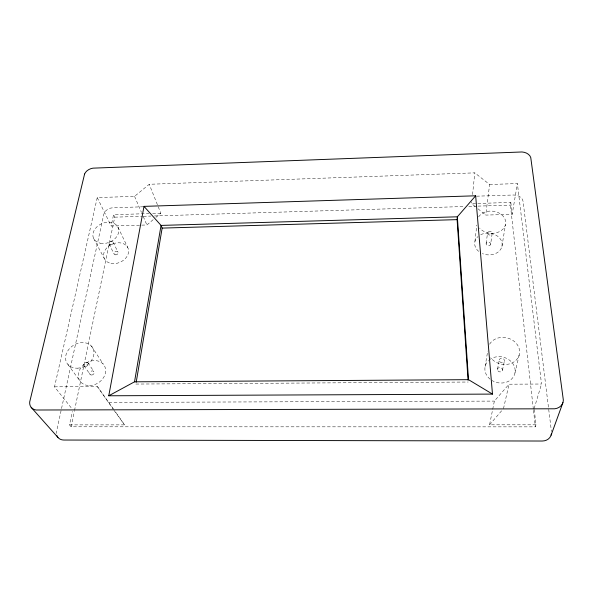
<?xml version="1.0" encoding="UTF-8"?>
<svg xmlns="http://www.w3.org/2000/svg" width="593" height="593" viewBox="0 0 593 593"><rect width="100%" height="100%" fill="white"/><g stroke="black" fill="none" stroke-linecap="round" stroke-linejoin="round"><path stroke-width="0.44" stroke-dasharray="2.96 2.22" d="M475.163 206.512L471.635 203.651L471.82 201.835M472.562 194.593L474.785 172.859L149.243 184.275L134.559 196.35L97.252 197.595L54.526 386.821L72.146 408.962M474.934 241.433L476.802 225.073M489.625 184.497L517.392 183.571L512.174 214.318L485.741 215.089L489.625 184.497L474.785 172.859M486.141 243.456L487.579 232.745M490.626 244.375A2.298 1.816 5 0 0 487.683 242.159A2.298 1.816 5 0 0 486.846 245.213A2.298 1.816 5 0 0 490.626 244.375L492.138 233.664A2.335 1.831 4.7 0 0 489.143 231.44A2.335 1.831 4.7 0 0 488.291 234.524A2.335 1.831 4.7 0 0 492.138 233.664M501.945 246.414L505.466 224.606M533.374 409.37L510.388 205.119L510.825 202.443L471.635 203.651M485.141 366.43L487.713 351.078M497.497 369.172L499.313 359.892M534.256 409.474L535.99 424.81L489.559 424.818L494.362 401.09L509.046 384.205L541.52 384.019L517.392 183.571M502.471 370.269L504.384 361.004M535.99 424.81L535.338 426.856L71.123 426.797L74.318 411.431M74.51 410.526L114.746 217.164L113.559 214.688L149.006 213.591M71.123 426.797L69.529 424.885L72.346 411.46M153.157 219.692L146.886 224.977L111.188 226.015L113.559 214.688M503.487 408.644L509.046 384.205M514.961 373.041L519.394 354.169M534.152 408.57L541.52 384.019M489.559 424.818L502.323 409.993M155.944 217.342L160.822 213.228L149.243 184.275M143.402 206.787L112.863 207.758A8.146 6.034 -22.1 0 0 103.768 214.332L56.617 431.17A9.918 8.05 -37.9 0 0 56.431 433.453M476.572 196.179L513.59 195.001A8.754 6.656 5 0 1 523.078 201.368L551.446 431.556M152.638 213.48L160.822 213.228M114.746 217.164L142.476 216.319M143.402 216.297L150.792 216.067M154.491 215.956L465.09 206.497M468.789 206.386L477.106 206.134M478.032 206.105L510.388 205.119M135.893 384.056L468.196 382.033M54.526 386.821L97.4 386.577L114.086 409.896M108.86 402.41L494.362 401.09M69.529 424.885L124.537 424.877L114.612 410.645M477.98 208.795L485.741 215.089M67.921 364.473L80.633 381.907M114.004 410.304L124.537 424.877M97.4 386.577L113.478 409.578M84.073 365.785L90.099 374.442M87.912 362.775L93.857 371.477M91.507 346.156L103.219 364.095M93.62 238.423L104.331 258.615M109.045 244.012L114.123 253.989M113.063 242.24L118.074 252.24M97.252 197.595L111.188 226.015M117.977 227.171L127.806 247.644M134.559 196.35L141.445 212.346M143.261 216.556L146.886 224.977M510.825 202.443L512.174 214.318M533.478 410.289L535.338 426.856M478.61 216.919A14.284 11.111 4.4 0 1 499.847 213.465A14.284 11.111 4.4 0 1 501.307 230.529A14.284 11.111 4.4 0 1 479.567 228.031M480.723 234.709A13.772 10.896 5 0 1 498.313 236.755A13.772 10.896 5 0 1 499.528 250.802A13.772 10.896 5 0 1 482.354 253.604M478.692 251.402A13.772 10.896 5 0 1 478.054 236.496M489.596 344.207A15.9 13.439 12.3 0 1 513.056 340.508A15.9 13.439 12.3 0 1 514.843 361.293A15.9 13.439 12.3 0 1 490.759 357.742M489.195 359.958A15.27 13.076 13.6 0 1 509.817 360.396A15.27 13.076 13.6 0 1 512.285 378.349A15.27 13.076 13.6 0 1 492.034 380.543M490.1 379.186A15.27 13.076 13.6 0 1 488.536 360.544M497.905 370.84A2.542 2.179 13.6 0 0 502.271 370.803A2.542 2.179 13.6 0 0 499.78 367.519A2.542 2.179 13.6 0 0 497.905 370.84M499.729 361.589A2.594 2.209 12.9 0 0 504.176 361.545A2.594 2.209 12.9 0 0 501.634 358.224A2.594 2.209 12.9 0 0 499.729 361.589M77.179 368.194A14.988 11.897 -31.4 0 0 93.183 348.758A14.988 11.897 -31.4 0 0 68.973 349.21A14.988 11.897 -31.4 0 0 77.179 368.194M89.587 385.554A14.425 11.638 -32.2 0 0 104.857 366.637A14.425 11.638 -32.2 0 0 81.508 367.008A14.425 11.638 -32.2 0 0 89.587 385.554M91.567 375.043A2.402 1.942 -32.2 0 0 94.131 371.9A2.402 1.942 -32.2 0 0 90.247 371.937A2.402 1.942 -32.2 0 0 91.567 375.043M85.562 366.392A2.454 1.964 -31.8 0 0 88.187 363.212A2.454 1.964 -31.8 0 0 84.228 363.25A2.454 1.964 -31.8 0 0 85.562 366.392M100.454 243.249A13.424 10.044 -23.1 0 0 118.733 229.684A13.424 10.044 -23.1 0 0 98.319 225.674A13.424 10.044 -23.1 0 0 100.454 243.249M110.98 263.381A12.964 9.888 -23.6 0 0 128.562 250.12A12.964 9.888 -23.6 0 0 108.778 246.11A12.964 9.888 -23.6 0 0 110.98 263.381M115.183 254.805A2.157 1.646 -23.6 0 0 118.177 252.662A2.157 1.646 -23.6 0 0 114.931 251.899A2.157 1.646 -23.6 0 0 115.183 254.805M110.113 244.827A2.194 1.66 -23.3 0 0 113.174 242.663A2.194 1.66 -23.3 0 0 109.875 241.892A2.194 1.66 -23.3 0 0 110.113 244.827"/><path stroke-width="0.89" d="M468.07 380.187L457.107 219.64L457.336 216.808L475.66 195.794L144.003 206.371L108.764 395.783L492.486 394.093L475.66 195.794M108.764 395.783L134.529 381.818L161.051 225.414L144.003 206.371M136.197 382.233L162.141 228.097L161.051 225.414L457.336 216.808L468.514 379.676L492.486 394.093M551.105 435.173L562.927 402.64M162.141 228.097L457.107 219.64M134.529 381.818L468.514 379.676M31.17 407.354L57.921 437.419M551.394 434.002A10.644 9.184 22.9 0 1 542.158 441.029L63.807 440.036A9.918 8.05 -37.9 0 1 56.876 435.581M84.591 174.031L29.687 401.995A10.681 8.435 -36.1 0 0 36.166 410.008L554.744 408.792A11.512 9.74 20 0 0 563.35 400.112L530.757 157.56A9.362 6.871 4 0 0 521.988 151.971L92.99 168.153A8.673 6.182 -21.4 0 0 84.591 174.031"/></g></svg>
